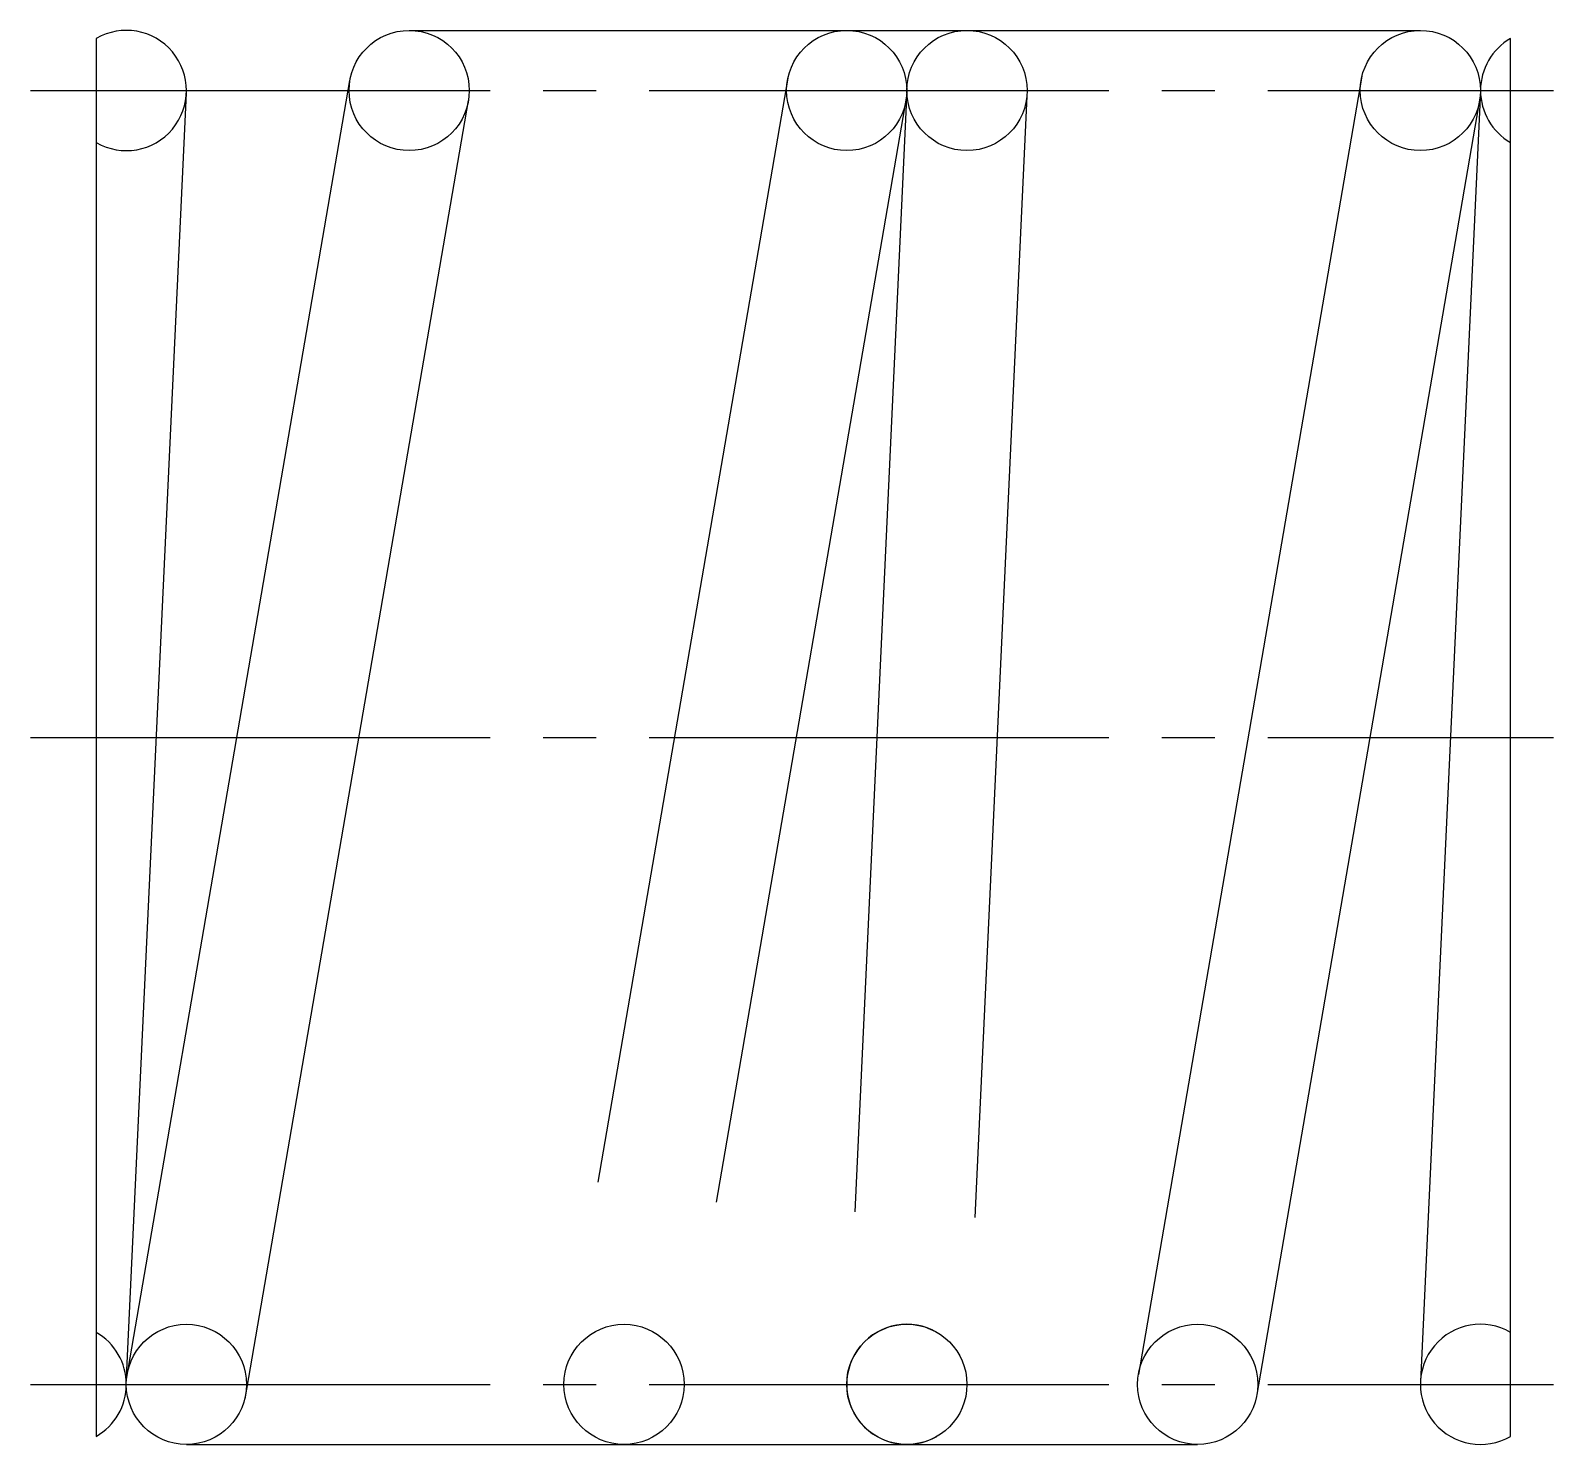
# Model space of a CAD drawing. Extents: x 2.6 to 39.4, y 2.5 to 34.2.
# Drawn here: x 28.61 to 39.38, y 24.19 to 34.19 of the extents above; entities outside this region: 2.
import ezdxf

# ---------------------------------------------------------------- set-up
doc = ezdxf.new("R2010")
doc.units = 0
doc.header["$LTSCALE"] = 0.25
doc.linetypes.add('CENTER', pattern=[17.5, 13, -1.5, 1.5, -1.5])
doc.linetypes.add('PHANTOM', pattern=[63.5, 31.75, -6.35, 6.35, -6.35, 6.35, -6.35])
doc.layers.get('0').update_dxf_attribs({"linetype": 'CONTINUOUS'})
doc.layers.add('CENTER', color=1, linetype='CENTER')

msp = doc.modelspace()

# ---------------------------------------------------------------- linework, layer by layer
at = {"color": 3, "linetype": 'PHANTOM'}
for p, q in [((31.292, 34.193), (38.442, 34.193)), ((33.971, 33.87), (32.392, 24.688)), ((34.809, 33.729), (33.23, 24.547)), ((34.811, 33.768), (34.386, 24.637)), ((35.66, 33.728), (35.235, 24.597)), ((29.717, 24.193), (36.867, 24.193))]:
    msp.add_line(p, q, dxfattribs=at)
at = {"color": 7, "linetype": 'CONTINUOUS'}
for p, q in [((29.08, 34.136), (29.08, 24.25)), ((39.08, 24.25), (39.08, 34.136)), ((29.294, 24.656), (30.873, 33.838)), ((38.027, 33.87), (36.448, 24.688)), ((29.292, 24.618), (29.717, 33.748)), ((38.865, 33.729), (37.286, 24.547)), ((38.867, 33.768), (38.443, 24.637)), ((30.132, 24.515), (31.711, 33.697))]:
    msp.add_line(p, q, dxfattribs=at)
for centre in [(31.292, 33.768), (38.442, 33.768), (29.717, 24.618), (36.867, 24.618)]:
    msp.add_circle(centre, 0.425, dxfattribs=at)
at = {"color": 3, "linetype": 'PHANTOM'}
for centre in [(34.386, 33.768), (35.236, 33.768), (32.811, 24.618), (34.811, 24.618)]:
    msp.add_circle(centre, 0.425, dxfattribs=at)
at = {"color": 7, "linetype": 'CONTINUOUS'}
for centre, start, end in [((29.292, 33.768), 240, 120), ((39.292, 33.768), 120, 240), ((28.867, 24.618), 300, 60), ((38.867, 24.618), 60, 300)]:
    msp.add_arc(centre, 0.425, start, end, dxfattribs=at)
at = {"color": 3, "linetype": 'PHANTOM'}
msp.add_arc((34.811, 24.618), 0.425, 60, 300, dxfattribs=at)
at = {"layer": 'CENTER', "color": 1, "linetype": 'CENTER'}
for p, q in [((28.614, 33.768), (39.383, 33.768)), ((28.614, 29.193), (39.383, 29.193)), ((28.614, 24.618), (39.383, 24.618))]:
    msp.add_line(p, q, dxfattribs=at)

# ---------------------------------------------------------------- texts
for s, p in [('UTT10-10', (2.5, 6.25)), ('UTT10', (2.5, 2.5))]:
    msp.add_text(s, height=1).set_placement(p)

doc.saveas('drawing.dxf')
